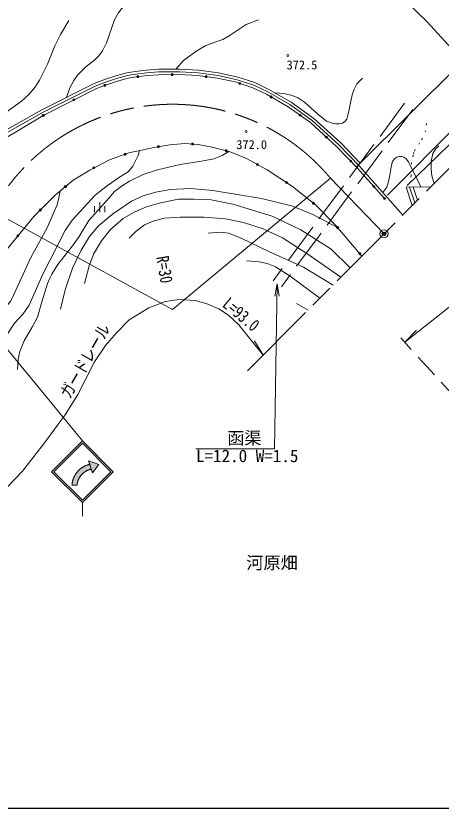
# Model space of a CAD drawing. Units: millimetres at full size, sheet at 1:1000; details may follow other scales. Extents: x 40000 to 680000, y 20000 to 380000.
# Drawn here: x 286077 to 348142, y 205000 to 320746 of the extents above; entities that cross this region are included whole.
import ezdxf
from ezdxf.enums import TextEntityAlignment as Align

# ---------------------------------------------------------------- set-up
doc = ezdxf.new("R2010")
doc.units = ezdxf.units.MM
doc.header["$LTSCALE"] = 1000
doc.header["$PDMODE"] = 32
doc.header["$PDSIZE"] = 500
for name, pattern in [('CHAIN', [18.5, 12, -1.5, 3.5, -1.5]), ('DASHED', [7.5, 6, -1.5]), ('DOTTED', [1.75, 0.25, -1.5])]:
    doc.linetypes.add(name, pattern=pattern)
for name, color, linetype, lineweight in [('M-BGD', 7, 'Continuous', 13), ('M-BMK', 2, 'CHAIN', 13), ('M-BMK-SRVR', 3, 'Continuous', 13), ('M-STR-HTXT', 7, 'Continuous', 13), ('M-STR-STRC', 7, 'Continuous', 13), ('M-TTL-BAND', 7, 'Continuous', 25)]:
    doc.layers.add(name, color=color, linetype=linetype, lineweight=lineweight)
doc.layers.add('M-BMK-HTXT', color=7, linetype='Continuous')
doc.layers.add('M-OTRS', color=6, linetype='Continuous')
doc.styles.add('ＭＳ ゴシック', font='')
doc.styles.get('ＭＳ ゴシック').set_extended_font_data('MS Gothic')

# ---------------------------------------------------------------- blocks, each defined once
blk = doc.blocks.new('open_arrow')
at = {"color": 0, "linetype": 'Continuous', "lineweight": -2}
blk.add_lwpolyline([(7.5, 1.25), (0, 0), (7.5, -1.25)], dxfattribs=at)

msp = doc.modelspace()

# ---------------------------------------------------------------- hatches: boundary and pattern name
at = {"layer": 'M-BGD'}
for points in [[(303739, 311850, -1), (304037, 311887, -0.41421), (303907, 311720, -0.41421)], [(308724, 312157, -0.41421), (308873, 312308, -0.41421), (309024, 312159, -1)], [(313711, 311883, -1), (314009, 311843, -1)], [(298927, 310534, -0.41421), (299013, 310728, -0.41421), (299207, 310642, -1)], [(318610, 310921, -1), (318895, 310827, -1)], [(294413, 308394, -0.41421), (294480, 308596, -0.41421), (294681, 308529, -1)], [(323195, 308965, -1), (323455, 308815, -1)], [(289956, 306129, -0.41421), (290008, 306335, -0.41421), (290214, 306283, -1)], [(327429, 306314, -0.41421), (327638, 306350, -0.41421), (327674, 306141, -1)], [(312015, 302007, -0.41421), (311855, 301867, -0.41421), (311715, 302027, -1)], [(331274, 303133, -1), (331495, 302931, -1)], [(307045, 301661, -0.41421), (306921, 301489, -0.41421), (306749, 301613, -1)], [(316903, 301005, -1), (316613, 301082, -1)], [(302170, 300568, -1), (301887, 300470, -1)], [(297590, 298598, -1), (297324, 298458, -1)], [(321457, 298969, -1), (321192, 299111, -1)], [(334847, 299638, -1), (335055, 299423, -1)], [(325689, 296316, -1), (325440, 296483, -1)], [(293409, 295879, -1), (293177, 295688, -0.41421), (293198, 295900, -0.41421)], [(338211, 295940, -1), (338409, 295716, -1)], [(339774, 294170, -1), (339973, 293946, -1)], [(329646, 293264, -1), (329411, 293450, -1)], [(289745, 292486, -1), (289534, 292273, -0.41421), (289533, 292485, -0.41421)], [(333138, 289690, -1), (332943, 289918, -1)], [(286458, 288724, -1), (286267, 288493, -0.41421), (286247, 288704, -0.41421)], [(336388, 285890, -1), (336193, 286118, -1)]]:
    msp.add_hatch(color=256, dxfattribs=at).paths.add_polyline_path(points)
at = {"layer": 'M-STR-STRC'}
for points in [[(297087, 254523), (297042, 254513), (296998, 254504), (296955, 254493), (296911, 254482), (296867, 254469), (296824, 254456), (296781, 254443), (296738, 254428), (296696, 254413), (296654, 254397), (296612, 254380), (296570, 254363), (296529, 254345), (296488, 254326), (296447, 254307), (296407, 254286), (296367, 254265), (296327, 254244), (296288, 254221), (296249, 254198), (296211, 254175), (296173, 254150), (296135, 254125), (296098, 254100), (296062, 254073), (296025, 254046), (295990, 254019), (295954, 253991), (295920, 253962), (295885, 253932), (295852, 253902), (295818, 253872), (295786, 253841), (295754, 253809), (295722, 253777), (295691, 253744), (295661, 253711), (295631, 253677), (295602, 253642), (295573, 253607), (295545, 253572), (295518, 253536), (295491, 253500), (295465, 253463), (295440, 253426), (295415, 253388), (295391, 253350), (295367, 253311), (295344, 253272), (295322, 253233), (295301, 253193), (295280, 253153), (295260, 253113), (295241, 253072), (295222, 253031), (295204, 252989), (295187, 252948), (295171, 252906), (295155, 252863), (295140, 252821), (295126, 252778), (295113, 252735), (295100, 252691), (295088, 252648), (295077, 252604), (295066, 252560), (295057, 252516), (295048, 252472), (295040, 252428), (295032, 252383), (295026, 252338), (295020, 252294), (295015, 252249), (295011, 252204), (295011, 252200), (294267, 252201), (294270, 252240), (294275, 252297), (294281, 252355), (294288, 252413), (294296, 252470), (294305, 252528), (294315, 252585), (294326, 252642), (294338, 252699), (294351, 252755), (294364, 252812), (294379, 252868), (294395, 252924), (294412, 252979), (294430, 253035), (294449, 253090), (294468, 253144), (294489, 253198), (294511, 253252), (294533, 253306), (294557, 253359), (294581, 253412), (294607, 253464), (294633, 253516), (294660, 253567), (294688, 253618), (294717, 253668), (294747, 253718), (294777, 253767), (294809, 253816), (294841, 253864), (294874, 253912), (294908, 253959), (294943, 254005), (294979, 254051), (295015, 254096), (295053, 254141), (295091, 254185), (295129, 254228), (295169, 254271), (295209, 254313), (295250, 254354), (295292, 254394), (295334, 254434), (295377, 254473), (295421, 254511), (295465, 254548), (295510, 254585), (295556, 254621), (295602, 254656), (295649, 254690), (295697, 254724), (295745, 254756), (295793, 254788), (295843, 254819), (295892, 254849), (295943, 254878), (295993, 254906), (296044, 254934), (296096, 254960), (296148, 254986), (296201, 255010), (296254, 255034), (296307, 255057), (296361, 255079), (296415, 255100), (296470, 255120), (296525, 255139), (296580, 255157), (296635, 255174), (296691, 255190), (296747, 255205), (296803, 255219), (296860, 255232), (296694, 255752), (298164, 255188), (297252, 254004)], [(296860, 255232), (296803, 255219), (296747, 255205), (296691, 255190), (296635, 255174), (296580, 255157), (296525, 255139), (296470, 255120), (296415, 255100), (296361, 255079), (296307, 255057), (296254, 255034), (296201, 255010), (296148, 254986), (296096, 254960), (296044, 254934), (295993, 254906), (295943, 254878), (295892, 254849), (295843, 254819), (295793, 254788), (295745, 254756), (295697, 254724), (295649, 254690), (295602, 254656), (295556, 254621), (295510, 254585), (295465, 254548), (295421, 254511), (295377, 254473), (295334, 254434), (295292, 254394), (295250, 254354), (295209, 254313), (295169, 254271), (295129, 254228), (295091, 254185), (295053, 254141), (295015, 254096), (294979, 254051), (294943, 254005), (294908, 253959), (294874, 253912), (294841, 253864), (294809, 253816), (294777, 253767), (294747, 253718), (294717, 253668), (294688, 253618), (294660, 253567), (294633, 253516), (294607, 253464), (294581, 253412), (294557, 253359), (294533, 253306), (294511, 253252), (294489, 253198), (294468, 253144), (294449, 253090), (294430, 253035), (294412, 252979), (294395, 252924), (294379, 252868), (294364, 252812), (294351, 252755), (294338, 252699), (294326, 252642), (294315, 252585), (294305, 252528), (294296, 252470), (294288, 252413), (294281, 252355), (294275, 252297), (294270, 252240), (294267, 252201), (295011, 252200), (295015, 252249), (295020, 252294), (295026, 252338), (295032, 252383), (295040, 252428), (295048, 252472), (295057, 252516), (295066, 252560), (295077, 252604), (295088, 252648), (295100, 252691), (295113, 252735), (295126, 252778), (295140, 252821), (295155, 252863), (295171, 252906), (295187, 252948), (295204, 252989), (295222, 253031), (295241, 253072), (295260, 253113), (295280, 253153), (295301, 253193), (295322, 253233), (295344, 253272), (295367, 253311), (295391, 253350), (295415, 253388), (295440, 253426), (295465, 253463), (295491, 253500), (295518, 253536), (295545, 253572), (295573, 253607), (295602, 253642), (295631, 253677), (295661, 253711), (295691, 253744), (295722, 253777), (295754, 253809), (295786, 253841), (295818, 253872), (295852, 253902), (295885, 253932), (295920, 253962), (295954, 253991), (295990, 254019), (296025, 254046), (296062, 254073), (296098, 254100), (296135, 254125), (296173, 254150), (296211, 254175), (296249, 254198), (296288, 254221), (296327, 254244), (296367, 254265), (296407, 254286), (296447, 254307), (296488, 254326), (296529, 254345), (296570, 254363), (296612, 254380), (296654, 254397), (296696, 254413), (296738, 254428), (296781, 254443), (296824, 254456), (296867, 254469), (296911, 254482), (296955, 254493), (296998, 254504), (297042, 254513), (297087, 254523)]]:
    msp.add_hatch(color=256, dxfattribs=at).paths.add_polyline_path(points)

# ---------------------------------------------------------------- linework, layer by layer
at = {"layer": 'M-BGD', "linetype": 'DASHED'}
for p, q in [((342788, 307967), (323621, 282043)), ((343994, 307075), (324827, 281152))]:
    msp.add_line(p, q, dxfattribs=at)
at = {"layer": 'M-BGD'}
for p, q in [((336340, 299246), (335766, 298689)), ((343545, 295714), (344315, 293424)), ((344069, 295726), (344710, 293820)), ((297570, 292047), (297570, 292947)), ((298320, 292047), (298320, 293547)), ((299070, 292047), (299070, 292947)), ((327036, 278735), (328724, 277768))]:
    msp.add_line(p, q, dxfattribs=at)
for points in [[(293460, 308811), (293959, 310210), (294542, 311293), (295076, 312087), (296338, 313340), (297570, 314263), (298205, 314907), (298698, 315625), (299284, 316814), (300467, 320142), (300998, 321136), (301508, 321762), (302042, 322247)], [(293828, 320058), (292585, 318018), (291748, 316358), (290672, 313693), (289526, 311332), (288844, 310270), (287951, 309260), (286918, 308270), (284961, 306882), (282205, 305263), (280386, 303982), (278742, 302474), (276380, 299865)], [(321470, 320158), (319674, 319499), (317336, 317927), (316279, 317309), (315091, 316919), (313691, 316351), (312363, 315542), (310539, 314209), (309423, 312962)], [(276102, 299288), (281758, 301999), (290064, 306659), (297674, 310479), (299312, 311111), (300773, 311590), (302361, 312020), (303567, 312231), (305178, 312435), (306915, 312544), (309944, 312566), (312675, 312423), (315593, 312037), (318374, 311420), (320823, 310615), (322827, 309639), (326057, 307775), (329334, 305455), (333215, 301896), (336244, 298771), (342541, 291643)], [(276380, 299865), (281573, 302354), (289877, 307013), (297512, 310845), (299177, 311488), (300658, 311974), (302274, 312411), (303508, 312627), (305141, 312833), (306901, 312944), (309953, 312966), (312711, 312822), (315663, 312432), (318480, 311806), (320973, 310986), (323015, 309993), (326273, 308113), (329586, 305767), (333494, 302183), (336340, 299246)], [(261826, 272240), (280692, 300597), (290252, 306306), (297836, 310112), (299446, 310734), (300887, 311207), (302448, 311629), (303627, 311835), (305216, 312036), (306929, 312144), (309935, 312166), (312638, 312025), (315524, 311643), (318267, 311034), (320672, 310243), (322639, 309286), (325841, 307438), (329083, 305143), (332936, 301609), (335950, 298499), (339873, 294058)], [(336652, 311655), (335849, 310793), (335461, 310040), (335165, 309201), (334963, 308301), (334698, 307088), (334549, 306242), (334359, 305632), (334104, 305323), (333751, 305078), (333236, 304980), (332746, 304980), (332255, 305053), (331430, 305383), (330148, 306358), (328220, 308126), (327175, 308794), (326186, 309142), (325385, 309341), (324561, 309450), (323838, 309517)], [(336584, 285661), (332770, 290120), (329806, 293136), (326432, 295819), (322769, 298271), (319726, 299892), (317348, 300887), (314740, 301579), (312689, 301964), (310739, 302090), (308551, 301906), (306271, 301535), (302587, 300713), (299742, 299726), (296865, 298217), (294444, 296731), (291789, 294546), (288715, 291447), (282016, 283364), (276699, 276313), (270848, 268156), (265830, 261798), (266436, 260739)], [(281565, 261731), (281987, 265416), (282537, 268309), (283377, 271218), (284543, 273849), (285869, 275837), (287147, 277210), (288020, 278503), (290018, 283020), (293266, 289411), (294282, 290878), (297628, 294553), (299435, 295951), (301221, 297164), (302463, 297966), (303141, 298778), (303538, 299566), (303914, 300353), (304142, 301060)], [(347107, 296227), (346796, 297360), (346673, 298279), (346673, 299444), (346931, 300617), (347329, 301269), (347787, 301756)], [(286307, 269099), (286410, 270575), (286639, 271711), (287286, 273253), (288527, 275341), (289237, 276730), (289869, 278970), (290686, 281637), (291021, 282417), (291339, 282996), (292203, 284405), (294330, 287134), (295338, 288512), (296747, 290870), (299685, 294166), (300461, 295088), (301423, 295816), (302672, 296604), (304676, 297588), (306765, 298263), (310045, 299041), (313170, 299510), (314978, 299875), (316189, 300321), (317169, 300934)], [(339629, 294939), (340201, 295739), (340454, 296557), (340714, 297755), (340877, 298909), (341040, 299473), (341363, 299884), (341676, 300118), (342068, 300216), (342395, 300216), (342694, 300118), (343063, 299833), (343394, 299408), (345181, 295753)], [(278652, 256501), (278207, 259675), (278022, 262026), (278022, 264864), (278261, 266840), (278739, 268442), (279676, 270806), (280762, 272926), (282038, 274914), (283502, 276935), (285327, 279120), (285775, 280025), (288286, 285451), (290661, 289771), (291521, 291808), (292107, 293160), (292357, 294139), (292543, 295167)], [(292612, 277903), (293297, 280722), (294340, 283907), (295613, 286508), (296834, 288499), (298145, 290062), (300193, 291768), (302937, 293654), (304655, 294457), (306507, 294988), (308588, 295395), (311573, 295529), (314841, 295230), (321945, 294071), (326325, 292990), (329401, 291743), (333007, 289843)], [(346671, 295790), (343022, 295701), (343921, 293028)], [(296106, 281636), (296754, 284207), (297419, 285933), (298588, 287874), (299883, 289510), (301735, 291128), (303357, 292073), (305137, 292828), (307170, 293421), (309813, 293942), (312030, 293942), (314578, 293864), (317735, 293242), (323483, 291491), (327683, 289492), (332109, 286658), (334855, 283924)], [(302617, 288263), (303634, 289297), (304868, 290223), (306120, 290767), (307717, 291166), (310064, 291315), (313548, 291315), (316681, 291076), (319300, 290553), (322173, 289619), (324973, 288333), (328543, 286034), (333511, 282575)], [(314147, 289021), (315928, 289131), (317117, 288978), (318975, 288284), (322976, 286302), (328078, 284012), (332366, 281425)], [(319732, 284945), (321568, 284830), (322747, 284584), (323954, 284086), (326113, 282711), (330445, 279495)]]:
    msp.add_lwpolyline(points, dxfattribs=at)
at = {"layer": 'M-BGD', "linetype": 'DOTTED'}
msp.add_lwpolyline([(346010, 305014), (345924, 304018), (345401, 302826), (344997, 302218), (344357, 301204), (344166, 300789), (344076, 300371), (343821, 299310), (343763, 297410), (343388, 295710)], dxfattribs=at)
at = {"layer": 'M-BGD'}
for centre in [(325783, 314940), (303888, 311868), (308874, 312158), (313860, 311863), (299067, 310588), (318753, 310874), (294547, 308461), (323325, 308890), (290085, 306206), (327551, 306227), (319700, 303864), (311865, 302017), (331385, 303032), (306897, 301637), (316758, 301043), (302028, 300519), (297457, 298528), (321325, 299040), (334951, 299530), (325564, 296399), (293293, 295784), (338310, 295828), (339873, 294058), (329529, 293357), (289640, 292379), (333041, 289804), (286362, 288608), (336291, 286004)]:
    msp.add_circle(centre, 150, dxfattribs=at)
at = {"layer": 'M-BMK'}
for p, q in [((319898, 268905), (362208, 311391)), ((331988, 297027), (339804, 288894)), ((381168, 230987), (342268, 273687))]:
    msp.add_line(p, q, dxfattribs=at)
msp.add_arc((308936, 277829), 30000, 39.78703, 151.23602, dxfattribs=at)
at = {"layer": 'M-BMK-SRVR'}
msp.add_circle((339804, 288894), 600, dxfattribs=at)
at = {"layer": 'M-OTRS'}
msp.add_point((339804, 288894), dxfattribs=at)
at = {"layer": 'M-STR-HTXT'}
for p, q in [((336340, 299246), (355948, 318764)), ((356481, 310872), (340333, 294530)), ((343202, 295951), (357399, 309833)), ((278897, 279228), (295787, 258654)), ((342836, 273063), (344532, 274839)), ((322166, 271182), (320911, 273292))]:
    msp.add_line(p, q, dxfattribs=at)
for points in [[(250029, 280640), (266368, 303904), (273710, 315156), (278289, 320154), (281973, 323677), (287254, 327807), (290620, 329926), (296072, 332663), (300369, 334081), (303415, 334863), (307649, 335301), (313203, 335301), (318757, 334776), (325352, 333256), (328965, 331883), (332628, 329995), (336187, 327885), (339696, 325405), (343188, 322676), (346092, 319864), (355352, 309729)], [(537359, 322203), (536785, 322281), (535828, 322436), (529370, 323678), (516610, 325960), (512241, 326839), (503293, 328055), (492572, 328497), (483678, 328050), (477881, 327339), (446633, 323451), (417272, 319258), (408296, 317328), (398488, 313806), (388683, 308711), (381957, 303982), (342836, 273063)], [(282637, 292265), (308936, 277829), (331988, 297027)], [(324224, 281597), (323824, 257498), (312354, 257498)], [(322166, 271182), (318605, 275619), (317115, 277012), (315713, 277926), (314105, 278648), (312274, 279170), (309905, 279303), (307930, 278997), (305467, 278090), (302610, 276331), (300772, 274436), (299163, 272576), (297539, 270183), (296259, 267626), (295102, 265449), (293275, 262447), (290245, 258375), (287046, 254249), (281460, 248420)]]:
    msp.add_lwpolyline(points, dxfattribs=at)
at = {"layer": 'M-STR-STRC'}
for p, q in [((291287, 254154), (295787, 258654)), ((291641, 254154), (295787, 258301)), ((300288, 254154), (295787, 258654)), ((299934, 254154), (295787, 258301)), ((297252, 254004), (296694, 255752)), ((296694, 255752), (298164, 255188)), ((298164, 255188), (297252, 254004)), ((291287, 254154), (295787, 249654)), ((291641, 254154), (295787, 250007)), ((295787, 250007), (299934, 254154)), ((295788, 249654), (300288, 254154)), ((294267, 252201), (295011, 252200)), ((295787, 249654), (295787, 247654))]:
    msp.add_line(p, q, dxfattribs=at)
for points in [[(296860, 255232), (297087, 254523), (297087, 254523), (297042, 254513), (296998, 254504), (296955, 254493), (296911, 254482), (296867, 254469), (296824, 254456), (296781, 254443), (296738, 254428), (296696, 254413), (296654, 254397), (296612, 254380), (296570, 254363), (296529, 254345), (296488, 254326), (296447, 254307), (296407, 254286), (296367, 254265), (296327, 254244), (296288, 254221), (296249, 254198), (296211, 254175), (296173, 254150), (296135, 254125), (296098, 254100), (296062, 254073), (296025, 254046), (295990, 254019), (295954, 253991), (295920, 253962), (295885, 253932), (295852, 253902), (295818, 253872), (295786, 253841), (295754, 253809), (295722, 253777), (295691, 253744), (295661, 253711), (295631, 253677), (295602, 253642), (295573, 253607), (295545, 253572), (295518, 253536), (295491, 253500), (295465, 253463), (295440, 253426), (295415, 253388), (295391, 253350), (295367, 253311), (295344, 253272), (295322, 253233), (295301, 253193), (295280, 253153), (295260, 253113), (295241, 253072), (295222, 253031), (295204, 252989), (295187, 252948), (295171, 252906), (295155, 252863), (295140, 252821), (295126, 252778), (295113, 252735), (295100, 252691), (295088, 252648), (295077, 252604), (295066, 252560), (295057, 252516), (295048, 252472), (295040, 252428), (295032, 252383), (295026, 252338), (295020, 252294), (295015, 252249), (295011, 252204), (295011, 252200), (295011, 252200), (294267, 252201), (294267, 252201), (294270, 252240), (294275, 252297), (294281, 252355), (294288, 252413), (294296, 252470), (294305, 252528), (294315, 252585), (294326, 252642), (294338, 252699), (294351, 252755), (294364, 252812), (294379, 252868), (294395, 252924), (294412, 252979), (294430, 253035), (294449, 253090), (294468, 253144), (294489, 253198), (294511, 253252), (294533, 253306), (294557, 253359), (294581, 253412), (294607, 253464), (294633, 253516), (294660, 253567), (294688, 253618), (294717, 253668), (294747, 253718), (294777, 253767), (294809, 253816), (294841, 253864), (294874, 253912), (294908, 253959), (294943, 254005), (294979, 254051), (295015, 254096), (295053, 254141), (295091, 254185), (295129, 254228), (295169, 254271), (295209, 254313), (295250, 254354), (295292, 254394), (295334, 254434), (295377, 254473), (295421, 254511), (295465, 254548), (295510, 254585), (295556, 254621), (295602, 254656), (295649, 254690), (295697, 254724), (295745, 254756), (295793, 254788), (295843, 254819), (295892, 254849), (295943, 254878), (295993, 254906), (296044, 254934), (296096, 254960), (296148, 254986), (296201, 255010), (296254, 255034), (296307, 255057), (296361, 255079), (296415, 255100), (296470, 255120), (296525, 255139), (296580, 255157), (296635, 255174), (296691, 255190), (296747, 255205), (296803, 255219)], [(296694, 255752), (298164, 255188), (297252, 254004)], [(296694, 255752), (298164, 255188), (297252, 254004)], [(296860, 255232), (296694, 255752), (298164, 255188), (297252, 254004), (297087, 254523)]]:
    msp.add_lwpolyline(points, close=True, dxfattribs=at)
at = {"layer": 'M-TTL-BAND'}
msp.add_line((40000, 205000), (579000, 205000), dxfattribs=at)

# ---------------------------------------------------------------- block references
at = {"layer": 'M-STR-HTXT', "xscale": 240, "yscale": 240, "rotation": 269}
msp.add_blockref('open_arrow', (324224, 281597), dxfattribs=at)

# ---------------------------------------------------------------- texts
at = {"layer": 'M-BGD', "style": 'ＭＳ ゴシック'}
for s, p in [('372.5', (325592, 313582)), ('372.0', (318247, 301941))]:
    msp.add_text(s, height=1320, dxfattribs=at).set_placement(p, align=Align.MIDDLE_LEFT)
at = {"layer": 'M-BMK-HTXT', "style": 'ＭＳ ゴシック'}
msp.add_text('河原畑', height=1833, dxfattribs=at).set_placement((323458, 240848), align=Align.MIDDLE_CENTER)
at = {"layer": 'M-STR-HTXT', "style": 'ＭＳ ゴシック', "width": 0.8}
msp.add_text('R=30', height=1833, rotation=279.467, dxfattribs=at).set_placement((306018, 285418), align=Align.BOTTOM_LEFT)
for s, rotation, p in [('L=93.0', 319.829, (318016, 276025)), ('ガードレール', 59.948, (297445, 269618))]:
    msp.add_text(s, height=1833, rotation=rotation, dxfattribs=at).set_placement(p, align=Align.BOTTOM_CENTER)
at = {"layer": 'M-STR-HTXT', "style": 'ＭＳ ゴシック'}
msp.add_text('\u3000函渠', height=1833, dxfattribs=at).set_placement((321924, 257598), align=Align.BOTTOM_RIGHT)
msp.add_text('L=12.0 W=1.5', height=1833, dxfattribs=at).set_placement((312356, 254998), align=Align.BOTTOM_LEFT)

doc.saveas('drawing.dxf')
